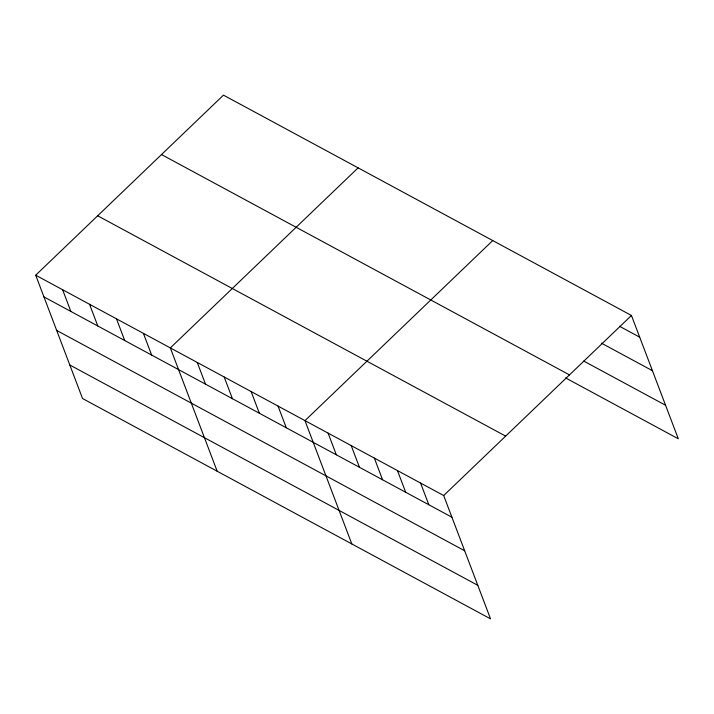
<?xml version="1.0" encoding="UTF-8"?>
<svg xmlns="http://www.w3.org/2000/svg" width="714" height="714" viewBox="0 0 714 714"><rect width="100%" height="100%" fill="white"/><g stroke="black" fill="none" stroke-linecap="round" stroke-linejoin="round"><path stroke-width="1.07" d="M35.7 275.202L443.689 495.543L490.536 618.859L82.547 398.528L35.7 275.202L223.464 95.14L631.453 315.472L678.3 438.798L565.595 377.929M358.107 167.852L170.334 347.914L217.181 471.231M492.74 240.564L304.976 420.626L351.815 543.943M443.689 495.543L631.453 315.472M619.466 326.244L639.69 337.169M601.375 343.131L652.435 370.7M583.677 361.034L665.564 405.257M161.507 154.563L569.495 374.895M97.666 215.78L505.655 436.12M43.938 296.899L451.926 517.231M56.683 330.43L464.671 550.771M69.802 364.988L477.791 585.319M420.573 483.057L428.811 504.744M397.448 470.571L405.686 492.258M374.332 458.085L382.57 479.772M351.208 445.598L359.454 467.286M328.092 433.112L336.33 454.8M278.049 406.087L286.287 427.775M251.123 391.54L259.361 413.236M224.187 377.001L232.434 398.689M197.26 362.453L205.507 384.15M143.407 333.376L151.645 355.063M116.48 318.828L124.718 340.524M89.553 304.289L97.791 325.977M62.627 289.75L70.865 311.438"/></g></svg>
